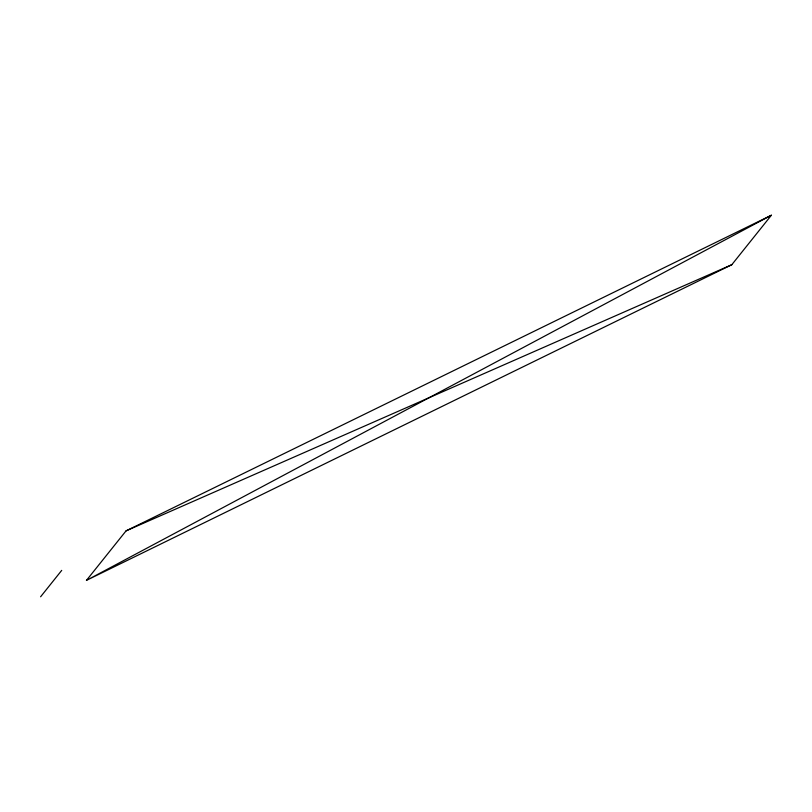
<?xml version="1.0" encoding="UTF-8"?>
<svg xmlns="http://www.w3.org/2000/svg" width="812" height="812" viewBox="0 0 812 812"><rect width="100%" height="100%" fill="white"/><g stroke="black" fill="none" stroke-linecap="round" stroke-linejoin="round"><path stroke-width="1.22" d="M40.6 596.779L61.712 570.379M86.458 580.377L126.053 530.875L771.4 215.221L731.805 264.712L86.458 580.377L771.4 215.221M126.053 530.875L731.805 264.712"/></g></svg>
